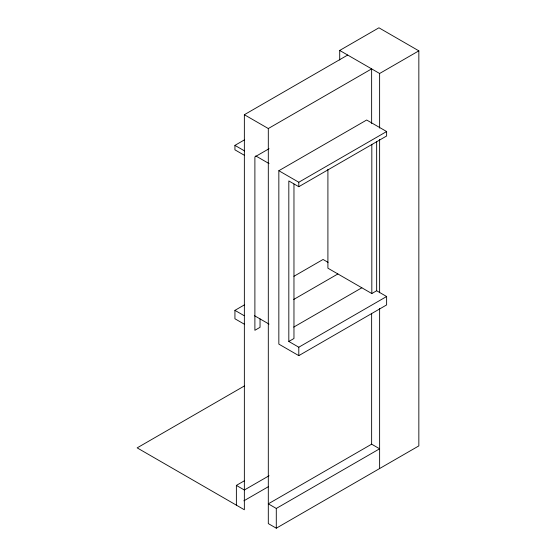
<?xml version="1.0" encoding="UTF-8"?>
<svg xmlns="http://www.w3.org/2000/svg" width="556" height="556" viewBox="0 0 556 556"><rect width="100%" height="100%" fill="white"/><g stroke="black" fill="none" stroke-linecap="round" stroke-linejoin="round"><path stroke-width="0.83" d="M339.709 59.978L339.709 50.443L378.928 27.8L418.842 50.846L418.842 445.898L276.29 528.2L268.305 523.592L268.305 128.54L371.637 68.881L371.637 123.481M244.445 385.933L137.158 447.872L244.355 509.762L244.355 114.71L347.688 55.051M244.202 155.187L234.931 149.835L234.931 145.373L244.64 139.764M339.709 50.443L379.623 73.489L418.842 50.846M269.083 148.702L254.891 156.896L254.891 330.292L260.041 327.317L260.041 318.901M278.841 170.72L366.668 120.013L386.622 131.536L386.622 135.998L298.794 186.705L288.821 180.943L288.821 341.46L298.794 347.222L386.622 296.515L386.622 304.931L298.794 355.638L278.841 344.115L278.841 170.72L298.794 182.243L386.622 131.536M244.543 324.315L234.931 318.769L234.931 310.352L244.64 304.751M293.936 276.29L323.064 259.471L328.054 262.356M293.721 299.455L337.888 273.955M293.721 327.109L361.838 287.786M288.821 341.46L293.964 338.493L293.964 184.043M327.908 169.281L327.908 268.194L371.818 293.547L376.648 290.753L386.622 296.515M236.376 505.154L236.376 485.402L244.612 480.648M269.069 475.748L244.355 490.01L236.376 485.402M243.862 500.831L268.576 486.57M371.637 444.181L268.305 503.84L276.29 508.448L379.623 448.789L371.637 444.181L371.637 313.299M244.355 114.71L268.305 128.54M255.753 155.909L269.055 163.589M234.931 145.373L244.543 150.919M254.335 315.613L269.021 324.085M234.931 310.352L244.202 315.704M379.623 73.489L379.623 128.095M379.623 139.361L379.623 292.776M379.623 308.378L379.623 468.541M376.648 141.516L376.648 290.753M371.818 144.303L371.818 293.547M298.794 182.243L298.794 186.705M298.794 347.222L298.794 355.638M276.29 508.448L276.29 528.2"/></g></svg>
